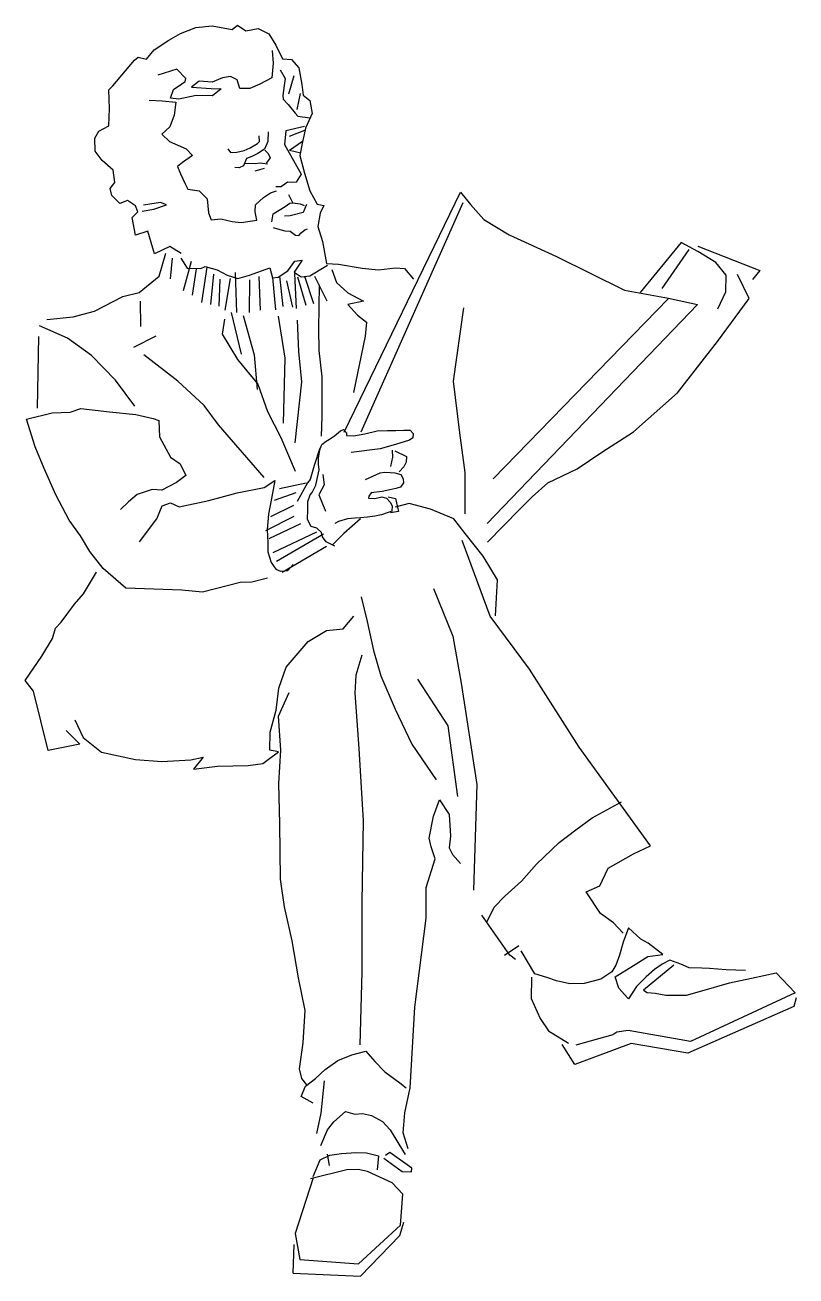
# Model space of a CAD drawing. Extents: x 322.1 to 330.5, y 157.6 to 171.3.
import ezdxf

# ---------------------------------------------------------------- set-up
doc = ezdxf.new("R2010")
doc.units = 0
doc.header["$LTSCALE"] = 12
doc.header["$MEASUREMENT"] = 0
doc.layers.get('0').update_dxf_attribs({"linetype": 'CONTINUOUS'})

# ---------------------------------------------------------------- blocks, each defined once
blk = doc.blocks.new('PEOPLE2')
for p, q in [((-0.1897, 1.358), (-0.1769, 1.3654)), ((-0.1769, 1.3654), (-0.1602, 1.372)), ((-0.1602, 1.372), (-0.1421, 1.3739)), ((-0.1421, 1.3739), (-0.1202, 1.3697)), ((-0.1202, 1.3697), (-0.1141, 1.3747)), ((-0.1141, 1.3747), (-0.1051, 1.3683)), ((-0.1051, 1.3683), (-0.0915, 1.371)), ((-0.0915, 1.371), (-0.0797, 1.365)), ((-0.0797, 1.365), (-0.0722, 1.3524)), ((-0.206, 1.3473), (-0.1897, 1.358)), ((-0.0722, 1.3524), (-0.0649, 1.3374)), ((-0.2514, 1.3077), (-0.2276, 1.3362)), ((-0.2276, 1.3362), (-0.2234, 1.3395)), ((-0.2234, 1.3395), (-0.2142, 1.3373)), ((-0.2142, 1.3373), (-0.206, 1.3473)), ((-0.0761, 1.3468), (-0.075, 1.3328)), ((-0.0649, 1.3374), (-0.055, 1.3368)), ((-0.055, 1.3368), (-0.0468, 1.3276)), ((-0.181, 1.326), (-0.2017, 1.3196)), ((-0.1711, 1.316), (-0.181, 1.326)), ((-0.075, 1.3328), (-0.0766, 1.3165)), ((-0.0673, 1.3253), (-0.062, 1.3157)), ((-0.0468, 1.3276), (-0.0437, 1.3093)), ((-0.2558, 1.3033), (-0.2514, 1.3077)), ((-0.1846, 1.3039), (-0.1755, 1.3099)), ((-0.1755, 1.3099), (-0.1718, 1.3125)), ((-0.1718, 1.3125), (-0.1711, 1.316)), ((-0.1566, 1.3128), (-0.1647, 1.3063)), ((-0.1422, 1.312), (-0.1566, 1.3128)), ((-0.1308, 1.3166), (-0.1422, 1.312)), ((-0.122, 1.318), (-0.1308, 1.3166)), ((-0.1146, 1.3145), (-0.122, 1.318)), ((-0.1116, 1.305), (-0.1146, 1.3145)), ((-0.0898, 1.3096), (-0.1006, 1.3049)), ((-0.0766, 1.3165), (-0.0898, 1.3096)), ((-0.0631, 1.3081), (-0.0643, 1.297)), ((-0.062, 1.3157), (-0.0631, 1.3081)), ((-0.0578, 1.299), (-0.052, 1.3191)), ((-0.0437, 1.3093), (-0.0421, 1.2976)), ((-0.2551, 1.283), (-0.2558, 1.3033)), ((-0.188, 1.2943), (-0.1846, 1.3039)), ((-0.1788, 1.2931), (-0.188, 1.2943)), ((-0.1599, 1.2973), (-0.1788, 1.2931)), ((-0.1647, 1.3063), (-0.1431, 1.305)), ((-0.1419, 1.2968), (-0.1599, 1.2973)), ((-0.1431, 1.305), (-0.1321, 1.3044)), ((-0.1321, 1.3044), (-0.1419, 1.2968)), ((-0.1006, 1.3049), (-0.1116, 1.305)), ((-0.0643, 1.297), (-0.064, 1.293)), ((-0.0488, 1.2816), (-0.045, 1.2994)), ((-0.0421, 1.2976), (-0.0349, 1.2918)), ((-0.2557, 1.2637), (-0.2551, 1.283)), ((-0.2115, 1.2921), (-0.197, 1.2913)), ((-0.197, 1.2913), (-0.1819, 1.2898)), ((-0.1819, 1.2898), (-0.1839, 1.2754)), ((-0.064, 1.293), (-0.0585, 1.2873)), ((-0.0585, 1.2873), (-0.0509, 1.2776)), ((-0.0349, 1.2918), (-0.0322, 1.2772)), ((-0.1839, 1.2754), (-0.1887, 1.2628)), ((-0.0509, 1.2776), (-0.0481, 1.2746)), ((-0.0481, 1.2746), (-0.0348, 1.2727)), ((-0.0322, 1.2772), (-0.0395, 1.2613)), ((-0.271, 1.2501), (-0.2666, 1.258)), ((-0.2666, 1.258), (-0.2557, 1.2637)), ((-0.1887, 1.2628), (-0.1973, 1.2545)), ((-0.1973, 1.2545), (-0.1891, 1.2465)), ((-0.09, 1.2467), (-0.0903, 1.2528)), ((-0.0805, 1.2571), (-0.0811, 1.2467)), ((-0.0613, 1.2584), (-0.0627, 1.2433)), ((-0.0407, 1.2632), (-0.0613, 1.2584)), ((-0.0571, 1.2525), (-0.0403, 1.2591)), ((-0.0411, 1.2544), (-0.0427, 1.2463)), ((-0.0395, 1.2613), (-0.0411, 1.2544)), ((-0.2706, 1.2361), (-0.271, 1.2501)), ((-0.1891, 1.2465), (-0.1709, 1.2385)), ((-0.1709, 1.2385), (-0.1637, 1.2311)), ((-0.125, 1.2386), (-0.1219, 1.2345)), ((-0.1069, 1.2365), (-0.1002, 1.2396)), ((-0.1002, 1.2396), (-0.0924, 1.2445)), ((-0.0924, 1.2445), (-0.09, 1.2467)), ((-0.0811, 1.2467), (-0.0846, 1.2382)), ((-0.0627, 1.2433), (-0.0442, 1.2107)), ((-0.0571, 1.237), (-0.0429, 1.2471)), ((-0.0427, 1.2463), (-0.0459, 1.2313)), ((-0.2631, 1.2256), (-0.2706, 1.2361)), ((-0.2509, 1.2151), (-0.2631, 1.2256)), ((-0.1637, 1.2311), (-0.1746, 1.2235)), ((-0.1219, 1.2345), (-0.1149, 1.2348)), ((-0.1149, 1.2348), (-0.1069, 1.2365)), ((-0.1044, 1.2277), (-0.1078, 1.2197)), ((-0.0984, 1.2302), (-0.1044, 1.2277)), ((-0.0919, 1.2333), (-0.0984, 1.2302)), ((-0.0846, 1.2382), (-0.0919, 1.2333)), ((-0.0843, 1.2369), (-0.0805, 1.2335)), ((-0.0783, 1.2287), (-0.0829, 1.2227)), ((-0.0805, 1.2335), (-0.0783, 1.2287)), ((-0.0571, 1.237), (-0.0445, 1.2341)), ((-0.0459, 1.2313), (-0.0407, 1.2117)), ((-0.2493, 1.2015), (-0.2509, 1.2151)), ((-0.1746, 1.2235), (-0.1802, 1.2192)), ((-0.1802, 1.2192), (-0.1771, 1.2109)), ((-0.1771, 1.2109), (-0.1719, 1.2001)), ((-0.1126, 1.2177), (-0.1173, 1.2179)), ((-0.1078, 1.2197), (-0.1126, 1.2177)), ((-0.1065, 1.2225), (-0.1023, 1.2229)), ((-0.1023, 1.2229), (-0.0949, 1.2225)), ((-0.0949, 1.2225), (-0.0895, 1.2233)), ((-0.0947, 1.2143), (-0.0847, 1.2172)), ((-0.0895, 1.2233), (-0.0814, 1.2222)), ((-0.0407, 1.2117), (-0.0348, 1.1922)), ((-0.2544, 1.1948), (-0.2493, 1.2015)), ((-0.1719, 1.2001), (-0.1688, 1.1941)), ((-0.0636, 1.1985), (-0.0665, 1.1968)), ((-0.0592, 1.2018), (-0.0636, 1.1985)), ((-0.0546, 1.2015), (-0.0592, 1.2018)), ((-0.0499, 1.2017), (-0.0546, 1.2015)), ((-0.0442, 1.2107), (-0.0499, 1.2017)), ((-0.2525, 1.1872), (-0.2544, 1.1948)), ((-0.2436, 1.1785), (-0.2525, 1.1872)), ((-0.1688, 1.1941), (-0.1566, 1.1922)), ((-0.1566, 1.1922), (-0.1477, 1.1835)), ((-0.1477, 1.1835), (-0.1463, 1.1683)), ((-0.0945, 1.177), (-0.0858, 1.1851)), ((-0.0858, 1.1851), (-0.0781, 1.19)), ((-0.0781, 1.19), (-0.0714, 1.1925)), ((-0.0665, 1.1968), (-0.0723, 1.1967)), ((-0.0583, 1.1882), (-0.0536, 1.1786)), ((-0.0348, 1.1922), (-0.0268, 1.1777)), ((0.0031, 0.927), (0.1309, 1.1908)), ((0.1309, 1.1908), (0.1418, 1.1774)), ((-0.2353, 1.1816), (-0.2436, 1.1785)), ((-0.2263, 1.1757), (-0.2353, 1.1816)), ((-0.2238, 1.1692), (-0.2263, 1.1757)), ((-0.2191, 1.1701), (-0.2062, 1.1722)), ((-0.2105, 1.1778), (-0.2176, 1.1764)), ((-0.1988, 1.1795), (-0.2105, 1.1778)), ((-0.2062, 1.1722), (-0.1924, 1.1768)), ((-0.1924, 1.1768), (-0.1988, 1.1795)), ((-0.0949, 1.1693), (-0.0945, 1.177)), ((-0.0752, 1.167), (-0.0619, 1.1751)), ((-0.0619, 1.1751), (-0.0566, 1.1788)), ((-0.0566, 1.1788), (-0.0535, 1.1793)), ((-0.0535, 1.1793), (-0.0454, 1.1781)), ((-0.0454, 1.1781), (-0.0409, 1.1762)), ((-0.0385, 1.1772), (-0.042, 1.1686)), ((-0.0268, 1.1777), (-0.0194, 1.1762)), ((-0.0194, 1.1762), (-0.0234, 1.1676)), ((0.0218, 0.9271), (0.1337, 1.1795)), ((0.1418, 1.1774), (0.1565, 1.1607)), ((-0.23, 1.1631), (-0.2238, 1.1692)), ((-0.2265, 1.1437), (-0.23, 1.1631)), ((-0.1463, 1.1683), (-0.1432, 1.1604)), ((-0.1432, 1.1604), (-0.1327, 1.1617)), ((-0.1327, 1.1617), (-0.12, 1.1586)), ((-0.12, 1.1586), (-0.1103, 1.1574)), ((-0.1103, 1.1574), (-0.0931, 1.1599)), ((-0.0931, 1.1599), (-0.0949, 1.1693)), ((-0.0764, 1.1584), (-0.0752, 1.167)), ((-0.0562, 1.1648), (-0.0625, 1.1646)), ((-0.042, 1.1686), (-0.0562, 1.1648)), ((-0.0234, 1.1676), (-0.0259, 1.1532)), ((0.1565, 1.1607), (0.1846, 1.1439)), ((-0.2127, 1.1481), (-0.2265, 1.1437)), ((-0.2055, 1.1232), (-0.2127, 1.1481)), ((-0.0749, 1.1519), (-0.0703, 1.1504)), ((-0.0703, 1.1504), (-0.0623, 1.1483)), ((-0.0623, 1.1483), (-0.0565, 1.148)), ((-0.0565, 1.148), (-0.0504, 1.1435)), ((-0.0504, 1.1435), (-0.0469, 1.1433)), ((-0.0469, 1.1433), (-0.0444, 1.1461)), ((-0.0444, 1.1461), (-0.0401, 1.1494)), ((-0.0401, 1.1494), (-0.0372, 1.1504)), ((-0.0259, 1.1532), (-0.021, 1.1366)), ((0.1846, 1.1439), (0.2364, 1.12)), ((-0.1887, 1.1311), (-0.2055, 1.1232)), ((-0.1763, 1.1234), (-0.1887, 1.1311)), ((-0.021, 1.1366), (-0.0166, 1.1124)), ((0.3737, 1.1354), (0.3286, 1.0804)), ((0.3918, 1.1257), (0.3737, 1.1354)), ((0.3917, 1.1316), (0.4601, 1.1048)), ((-0.2004, 1.0984), (-0.1931, 1.1237)), ((-0.186, 1.1181), (-0.1884, 1.0954)), ((-0.1766, 1.1181), (-0.1696, 1.1072)), ((-0.1652, 1.1146), (-0.174, 1.0824)), ((-0.059, 1.1043), (-0.0514, 1.115)), ((-0.0432, 1.1162), (-0.0521, 1.1027)), ((-0.0514, 1.115), (-0.0432, 1.1162)), ((0.2364, 1.12), (0.3112, 1.083)), ((0.3821, 1.1279), (0.3522, 1.0848)), ((0.4116, 1.1134), (0.3918, 1.1257)), ((-0.1696, 1.1072), (-0.1545, 1.107)), ((-0.1598, 1.1066), (-0.1643, 1.0777)), ((-0.1545, 1.107), (-0.1497, 1.109)), ((-0.1481, 1.1083), (-0.1538, 1.0696)), ((-0.1497, 1.109), (-0.1366, 1.1053)), ((-0.1408, 1.1008), (-0.1439, 1.0672)), ((-0.1366, 1.1053), (-0.1257, 1.0995)), ((-0.1169, 1.1025), (-0.1153, 1.0586)), ((-0.1012, 1.0997), (-0.0786, 1.1078)), ((-0.0786, 1.1078), (-0.0758, 1.0966)), ((-0.0694, 1.0974), (-0.059, 1.1043)), ((-0.0521, 1.1027), (-0.0442, 1.0976)), ((-0.0517, 1.1015), (-0.0497, 1.063)), ((-0.0348, 1.0989), (-0.0155, 1.1106)), ((-0.0166, 1.1124), (-0.0033, 1.1116)), ((-0.0106, 1.1057), (-0.0056, 1.0914)), ((-0.0033, 1.1116), (0.0228, 1.1073)), ((0.0228, 1.1073), (0.0409, 1.1056)), ((0.0409, 1.1056), (0.0596, 1.1075)), ((0.0596, 1.1075), (0.0694, 1.1069)), ((0.0694, 1.1069), (0.0792, 1.0952)), ((0.423, 1.0994), (0.4116, 1.1134)), ((0.4601, 1.1048), (0.4518, 1.0948)), ((-0.2224, 1.0805), (-0.2004, 1.0984)), ((-0.1336, 1.0953), (-0.1347, 1.0655)), ((-0.1279, 1.0611), (-0.122, 1.0958)), ((-0.1257, 1.0995), (-0.1138, 1.0958)), ((-0.1138, 1.0958), (-0.1012, 1.0997)), ((-0.101, 1.0946), (-0.1013, 1.0584)), ((-0.0908, 1.098), (-0.0895, 1.0612)), ((-0.0758, 1.0966), (-0.0694, 1.0974)), ((-0.0757, 1.0971), (-0.0726, 1.0614)), ((-0.0682, 1.0985), (-0.0643, 1.065)), ((-0.0603, 1.0934), (-0.0538, 1.0644)), ((-0.0484, 1.0979), (-0.039, 1.0665)), ((-0.0442, 1.0976), (-0.0348, 1.0989)), ((-0.0407, 1.0986), (-0.0307, 1.0684)), ((-0.0297, 1.0986), (-0.0161, 1.0715)), ((-0.0244, 1.089), (-0.0253, 1.0406)), ((-0.0056, 1.0914), (0.0072, 1.0802)), ((0.4226, 1.0813), (0.423, 1.0994)), ((0.4483, 1.074), (0.4353, 1.1004)), ((-0.2714, 1.06), (-0.2402, 1.0762)), ((-0.2402, 1.0762), (-0.2224, 1.0805)), ((0.0072, 1.0802), (0.0242, 1.071)), ((0.1669, 0.8756), (0.3597, 1.0739)), ((0.3112, 1.083), (0.3597, 1.0744)), ((0.3597, 1.0744), (0.3915, 1.0674)), ((0.4136, 1.0265), (0.4483, 1.074)), ((0.4139, 1.0626), (0.4226, 1.0813)), ((-0.2951, 1.0537), (-0.2714, 1.06)), ((-0.2213, 1.0711), (-0.2211, 1.0431)), ((0.0242, 1.071), (0.007, 1.0674)), ((0.007, 1.0674), (0.0175, 1.0556)), ((0.1341, 1.0638), (0.1229, 0.9831)), ((0.3915, 1.0674), (0.1601, 0.8264)), ((-0.3239, 1.0507), (-0.2951, 1.0537)), ((-0.1285, 1.0512), (-0.1313, 1.0345)), ((-0.1211, 1.0584), (-0.1104, 1.0128)), ((-0.108, 1.0553), (-0.0958, 1.012)), ((-0.0695, 1.0543), (-0.0622, 1.0084)), ((-0.0488, 1.0501), (-0.0473, 1.0157)), ((0.0175, 1.0556), (0.0276, 1.048)), ((0.0276, 1.048), (0.0262, 1.0324)), ((-0.3342, 0.9534), (-0.3327, 1.0321)), ((-0.3011, 1.0303), (-0.332, 1.0437)), ((-0.2282, 1.0202), (-0.2037, 1.0328)), ((-0.1313, 1.0345), (-0.1142, 1.0067)), ((-0.0253, 1.0406), (-0.025, 1.0167)), ((0.0262, 1.0324), (0.0133, 0.9707)), ((-0.2749, 1.0113), (-0.3011, 1.0303)), ((0.3696, 0.9701), (0.4136, 1.0265)), ((-0.2485, 0.9841), (-0.2749, 1.0113)), ((-0.1797, 0.983), (-0.2171, 1.0119)), ((-0.1142, 1.0067), (-0.0918, 0.9798)), ((-0.0958, 1.012), (-0.0928, 0.974)), ((-0.0622, 1.0084), (-0.064, 0.9367)), ((-0.0473, 1.0157), (-0.0439, 0.9822)), ((-0.025, 1.0167), (-0.0214, 0.9879)), ((-0.2273, 0.9554), (-0.2485, 0.9841)), ((-0.151, 0.9562), (-0.1797, 0.983)), ((-0.0918, 0.9798), (-0.0814, 0.9498)), ((-0.0439, 0.9822), (-0.0512, 0.915)), ((-0.0214, 0.9879), (-0.0216, 0.9441)), ((0.1229, 0.9831), (0.1297, 0.9261)), ((0.321, 0.9274), (0.3696, 0.9701)), ((-0.2983, 0.949), (-0.2864, 0.953)), ((-0.2864, 0.953), (-0.2551, 0.9493)), ((-0.1352, 0.9349), (-0.151, 0.9562)), ((-0.0814, 0.9498), (-0.0667, 0.921)), ((-0.3461, 0.9412), (-0.3182, 0.9483)), ((-0.3366, 0.9109), (-0.3461, 0.9412)), ((-0.3182, 0.9483), (-0.2983, 0.949)), ((-0.2551, 0.9493), (-0.2261, 0.9465)), ((-0.2261, 0.9465), (-0.2071, 0.9419)), ((-0.2071, 0.9419), (-0.2009, 0.9399)), ((-0.2009, 0.9399), (-0.2001, 0.9217)), ((-0.0216, 0.9441), (-0.0223, 0.9226)), ((-0.0849, 0.8772), (-0.1352, 0.9349)), ((-0.0132, 0.9191), (-0.0076, 0.9229)), ((-0.0076, 0.9229), (-0.001, 0.9284)), ((-0.001, 0.9284), (0.0021, 0.9299)), ((0.0021, 0.9299), (0.0054, 0.9262)), ((0.0054, 0.9262), (0.0057, 0.9233)), ((0.0057, 0.9233), (0.0134, 0.9229)), ((0.0134, 0.9229), (0.0258, 0.925)), ((0.0258, 0.925), (0.0393, 0.9284)), ((0.0393, 0.9284), (0.0505, 0.9289)), ((0.0505, 0.9289), (0.0599, 0.9289)), ((0.0599, 0.9289), (0.0685, 0.9291)), ((0.0685, 0.9291), (0.0755, 0.9292)), ((0.0755, 0.9292), (0.0788, 0.9255)), ((0.0788, 0.9255), (0.0785, 0.9208)), ((0.1297, 0.9261), (0.1358, 0.8826)), ((0.2864, 0.9049), (0.321, 0.9274)), ((-0.3268, 0.887), (-0.3366, 0.9109)), ((-0.2001, 0.9217), (-0.188, 0.8995)), ((-0.0667, 0.921), (-0.0507, 0.8839)), ((-0.0236, 0.9092), (-0.03, 0.8904)), ((-0.0237, 0.9075), (-0.0217, 0.9133)), ((-0.0217, 0.9133), (-0.0168, 0.917)), ((-0.0168, 0.917), (-0.0132, 0.9191)), ((0.0424, 0.9084), (0.0106, 0.9044)), ((0.0595, 0.9133), (0.0424, 0.9084)), ((0.0749, 0.9182), (0.0595, 0.9133)), ((0.0785, 0.9208), (0.0749, 0.9182)), ((-0.188, 0.8995), (-0.1773, 0.8919)), ((-0.0254, 0.8983), (-0.0237, 0.9075)), ((-0.0252, 0.8918), (-0.0254, 0.8983)), ((0.0563, 0.8994), (0.0541, 0.8891)), ((0.0556, 0.907), (0.0563, 0.8994)), ((0.0586, 0.9063), (0.0715, 0.9002)), ((0.0715, 0.9002), (0.0712, 0.8939)), ((0.2592, 0.8866), (0.2864, 0.9049)), ((-0.314, 0.8578), (-0.3268, 0.887)), ((-0.1773, 0.8919), (-0.171, 0.8792)), ((-0.03, 0.8904), (-0.0344, 0.8748)), ((-0.0282, 0.8687), (-0.0244, 0.8854)), ((-0.0244, 0.8854), (-0.0252, 0.8918)), ((0.0264, 0.8748), (0.0425, 0.8821)), ((0.0425, 0.8821), (0.0472, 0.883)), ((0.0472, 0.883), (0.0537, 0.8826)), ((0.0537, 0.8826), (0.0588, 0.8823)), ((0.0588, 0.8823), (0.0652, 0.8803)), ((0.0685, 0.8888), (0.0636, 0.8832)), ((0.0712, 0.8939), (0.0685, 0.8888)), ((0.1358, 0.8826), (0.1355, 0.8371)), ((0.2268, 0.871), (0.2592, 0.8866)), ((-0.1815, 0.8716), (-0.1976, 0.8632)), ((-0.171, 0.8792), (-0.1815, 0.8716)), ((-0.085, 0.8661), (-0.0734, 0.8736)), ((-0.0734, 0.8736), (-0.0769, 0.854)), ((-0.0681, 0.8651), (-0.0386, 0.8711)), ((-0.0374, 0.871), (-0.0486, 0.8507)), ((-0.0344, 0.8748), (-0.0374, 0.871)), ((-0.0322, 0.8607), (-0.0282, 0.8687)), ((-0.0189, 0.8688), (-0.0248, 0.858)), ((-0.0205, 0.8805), (-0.0189, 0.8688)), ((0.0682, 0.8713), (0.0649, 0.8663)), ((0.0652, 0.8803), (0.0678, 0.8755)), ((0.0678, 0.8755), (0.0682, 0.8713)), ((0.2096, 0.8557), (0.2268, 0.871)), ((-0.2993, 0.8301), (-0.314, 0.8578)), ((-0.2247, 0.8585), (-0.234, 0.8502)), ((-0.2081, 0.8638), (-0.2247, 0.8585)), ((-0.1976, 0.8632), (-0.2081, 0.8638)), ((-0.1458, 0.8516), (-0.1145, 0.8603)), ((-0.1145, 0.8603), (-0.085, 0.8661)), ((-0.0769, 0.854), (-0.0802, 0.8367)), ((-0.0735, 0.8521), (-0.0497, 0.8606)), ((-0.0369, 0.8505), (-0.0342, 0.858)), ((-0.0342, 0.858), (-0.0322, 0.8607)), ((-0.0248, 0.858), (-0.0177, 0.8401)), ((0.0301, 0.8566), (0.0299, 0.8543)), ((0.0299, 0.8543), (0.0369, 0.8539)), ((0.0326, 0.86), (0.0301, 0.8566)), ((0.0448, 0.8616), (0.0326, 0.86)), ((0.0369, 0.8539), (0.0445, 0.8558)), ((0.0445, 0.8558), (0.0497, 0.8544)), ((0.0531, 0.8635), (0.0448, 0.8616)), ((0.0497, 0.8544), (0.0535, 0.85)), ((0.0515, 0.8559), (0.0595, 0.8538)), ((0.0597, 0.8648), (0.0531, 0.8635)), ((0.0595, 0.8538), (0.0629, 0.8396)), ((0.0649, 0.8663), (0.0597, 0.8648)), ((0.1959, 0.8418), (0.2096, 0.8557)), ((-0.234, 0.8502), (-0.2431, 0.842)), ((-0.2029, 0.8316), (-0.197, 0.8457)), ((-0.197, 0.8457), (-0.1879, 0.8493)), ((-0.1879, 0.8493), (-0.1784, 0.8446)), ((-0.1784, 0.8446), (-0.1458, 0.8516)), ((-0.0775, 0.8342), (-0.0523, 0.8467)), ((-0.0374, 0.8307), (-0.0368, 0.8418)), ((-0.0368, 0.8418), (-0.0369, 0.8505)), ((0.0553, 0.84), (0.0512, 0.8384)), ((0.0535, 0.85), (0.0556, 0.8459)), ((0.0629, 0.8396), (0.054, 0.8383)), ((0.0556, 0.8459), (0.0553, 0.84)), ((0.0744, 0.8483), (0.059, 0.8445)), ((0.098, 0.8422), (0.0744, 0.8483)), ((0.1236, 0.8315), (0.098, 0.8422)), ((0.1606, 0.806), (0.1959, 0.8418)), ((-0.2868, 0.813), (-0.2993, 0.8301)), ((-0.2219, 0.8063), (-0.2029, 0.8316)), ((-0.0831, 0.8188), (-0.0518, 0.8345)), ((-0.0802, 0.8367), (-0.0818, 0.8199)), ((-0.0794, 0.8098), (-0.0446, 0.8265)), ((-0.0332, 0.823), (-0.0374, 0.8307)), ((-0.0032, 0.8287), (-0.0073, 0.8266)), ((0.0065, 0.8317), (-0.0032, 0.8287)), ((0.0209, 0.8315), (0.0025, 0.8156)), ((0.0147, 0.8324), (0.0065, 0.8317)), ((0.021, 0.8327), (0.0147, 0.8324)), ((0.0287, 0.8334), (0.021, 0.8327)), ((0.0369, 0.8346), (0.0287, 0.8334)), ((0.044, 0.836), (0.0369, 0.8346)), ((0.0512, 0.8384), (0.044, 0.836)), ((0.1361, 0.8156), (0.1236, 0.8315)), ((-0.2768, 0.7955), (-0.2868, 0.813)), ((-0.0818, 0.8199), (-0.0808, 0.8052)), ((-0.0751, 0.7944), (-0.0272, 0.8173)), ((-0.0715, 0.7849), (-0.0196, 0.8152)), ((-0.0269, 0.8214), (-0.0332, 0.823)), ((-0.0219, 0.8165), (-0.0269, 0.8214)), ((-0.021, 0.8118), (-0.0219, 0.8165)), ((-0.0167, 0.8062), (-0.021, 0.8118)), ((0.0025, 0.8156), (-0.0093, 0.8034)), ((0.1557, 0.7905), (0.1361, 0.8156)), ((-0.0808, 0.8052), (-0.0809, 0.7954)), ((-0.0652, 0.7728), (-0.0164, 0.8015)), ((-0.0071, 0.8016), (-0.0167, 0.8062)), ((0.1636, 0.7247), (0.1327, 0.8076)), ((-0.262, 0.7771), (-0.2768, 0.7955)), ((-0.0809, 0.7954), (-0.0774, 0.7835)), ((0.1717, 0.7646), (0.1557, 0.7905)), ((-0.2835, 0.7492), (-0.2693, 0.7729)), ((-0.2371, 0.7554), (-0.262, 0.7771)), ((-0.0774, 0.7835), (-0.072, 0.7762)), ((-0.072, 0.7762), (-0.067, 0.7741)), ((-0.067, 0.7741), (-0.0588, 0.7748)), ((-0.0588, 0.7748), (-0.0531, 0.7815)), ((-0.1113, 0.7615), (-0.1528, 0.751)), ((-0.0985, 0.7619), (-0.1113, 0.7615)), ((-0.0814, 0.7663), (-0.0985, 0.7619)), ((0.1694, 0.725), (0.1717, 0.7646)), ((-0.2934, 0.7376), (-0.2835, 0.7492)), ((-0.1755, 0.753), (-0.2371, 0.7554)), ((-0.1528, 0.751), (-0.1755, 0.753)), ((0.0218, 0.7457), (0.0284, 0.7185)), ((0.1012, 0.7551), (0.1226, 0.7026)), ((-0.3081, 0.718), (-0.2934, 0.7376)), ((-0.3143, 0.7113), (-0.3081, 0.718)), ((0.0018, 0.7107), (0.0136, 0.7247)), ((0.0284, 0.7185), (0.0354, 0.6866)), ((0.2068, 0.6663), (0.1636, 0.7247)), ((-0.3178, 0.6999), (-0.3143, 0.7113)), ((-0.0364, 0.6966), (-0.0164, 0.7089)), ((-0.0164, 0.7089), (0.0018, 0.7107)), ((0.1226, 0.7026), (0.1318, 0.6507)), ((-0.3294, 0.6807), (-0.3178, 0.6999)), ((-0.0607, 0.6683), (-0.0364, 0.6966)), ((-0.3479, 0.6538), (-0.3294, 0.6807)), ((0.0223, 0.6815), (0.0157, 0.6597)), ((0.0354, 0.6866), (0.0432, 0.6588)), ((-0.069, 0.6455), (-0.0607, 0.6683)), ((0.2614, 0.5803), (0.2068, 0.6663)), ((-0.3386, 0.6421), (-0.3479, 0.6538)), ((0.0157, 0.6597), (0.0146, 0.64)), ((0.0432, 0.6588), (0.0591, 0.6223)), ((0.0838, 0.6553), (0.117, 0.6038)), ((0.1318, 0.6507), (0.1488, 0.5395)), ((-0.3225, 0.5766), (-0.3386, 0.6421)), ((-0.0716, 0.621), (-0.069, 0.6455)), ((-0.0691, 0.6145), (-0.0576, 0.6406)), ((0.0146, 0.64), (0.0193, 0.5791)), ((-0.0783, 0.5968), (-0.0716, 0.621)), ((0.0591, 0.6223), (0.0774, 0.5839)), ((-0.2933, 0.6104), (-0.2839, 0.5912)), ((-0.0666, 0.577), (-0.0691, 0.6145)), ((-0.3026, 0.5987), (-0.2878, 0.5839)), ((-0.0788, 0.5771), (-0.0783, 0.5968)), ((0.117, 0.6038), (0.1277, 0.5262)), ((-0.2878, 0.5839), (-0.3225, 0.5766)), ((-0.2839, 0.5912), (-0.2638, 0.5749)), ((0.0193, 0.5791), (0.024, 0.4995)), ((0.0774, 0.5839), (0.1042, 0.5444)), ((0.3398, 0.4721), (0.2614, 0.5803)), ((-0.2638, 0.5749), (-0.2263, 0.5669)), ((-0.2263, 0.5669), (-0.1973, 0.5647)), ((-0.1973, 0.5647), (-0.1657, 0.5664)), ((-0.1657, 0.5664), (-0.1522, 0.5696)), ((-0.1522, 0.5696), (-0.1628, 0.5562)), ((-0.0866, 0.5623), (-0.0691, 0.5753)), ((-0.0691, 0.5753), (-0.0788, 0.5771)), ((-0.0687, 0.5403), (-0.0666, 0.577)), ((-0.1628, 0.5562), (-0.1364, 0.5594)), ((-0.1364, 0.5594), (-0.1026, 0.5604)), ((-0.1026, 0.5604), (-0.0866, 0.5623)), ((-0.0678, 0.496), (-0.0687, 0.5403)), ((0.1488, 0.5395), (0.1451, 0.4231)), ((0.1013, 0.5044), (0.1077, 0.5227)), ((0.1077, 0.5227), (0.1184, 0.5063)), ((0.2756, 0.5026), (0.3081, 0.5205)), ((-0.0671, 0.4353), (-0.0678, 0.496)), ((0.024, 0.4995), (0.0224, 0.4098)), ((0.0964, 0.4802), (0.1013, 0.5044)), ((0.1184, 0.5063), (0.1198, 0.4824)), ((0.2578, 0.4896), (0.2756, 0.5026)), ((0.1198, 0.4824), (0.1186, 0.4696)), ((0.2395, 0.4755), (0.2578, 0.4896)), ((0.0988, 0.4707), (0.0964, 0.4802)), ((0.1032, 0.4577), (0.0988, 0.4707)), ((0.1186, 0.4696), (0.1222, 0.4624)), ((0.2144, 0.4518), (0.2395, 0.4755)), ((0.3211, 0.4631), (0.3398, 0.4721)), ((0.0933, 0.4261), (0.1032, 0.4577)), ((0.1222, 0.4624), (0.1309, 0.4526)), ((0.2934, 0.4472), (0.3211, 0.4631)), ((0.1981, 0.4329), (0.2144, 0.4518)), ((0.2841, 0.4279), (0.2934, 0.4472)), ((-0.0625, 0.4047), (-0.0671, 0.4353)), ((0.1797, 0.4165), (0.1981, 0.4329)), ((0.2691, 0.4213), (0.2841, 0.4279)), ((0.0932, 0.3923), (0.0933, 0.4261)), ((0.1678, 0.4043), (0.1797, 0.4165)), ((0.2847, 0.3976), (0.2691, 0.4213)), ((-0.0542, 0.3676), (-0.0625, 0.4047)), ((0.0224, 0.4098), (0.0226, 0.3334)), ((0.1599, 0.3879), (0.1678, 0.4043)), ((0.0806, 0.2945), (0.0932, 0.3923)), ((0.1853, 0.3515), (0.1545, 0.3957)), ((0.2993, 0.3874), (0.2847, 0.3976)), ((0.3096, 0.3758), (0.2993, 0.3874)), ((0.3158, 0.3818), (0.3097, 0.3658)), ((0.3292, 0.3694), (0.3158, 0.3818)), ((-0.0472, 0.3269), (-0.0542, 0.3676)), ((0.1952, 0.3619), (0.1794, 0.3512)), ((0.3097, 0.3658), (0.3059, 0.3516)), ((0.3371, 0.3649), (0.3292, 0.3694)), ((0.3532, 0.3523), (0.3371, 0.3649)), ((0.1913, 0.347), (0.1853, 0.3515)), ((0.2126, 0.3313), (0.1977, 0.3566)), ((0.3059, 0.3516), (0.3018, 0.3406)), ((0.321, 0.3402), (0.3368, 0.3503)), ((0.3368, 0.3503), (0.3532, 0.3523)), ((0.361, 0.3461), (0.3526, 0.3419)), ((0.3731, 0.3419), (0.361, 0.3461)), ((0.0226, 0.3334), (0.0204, 0.253)), ((0.2258, 0.327), (0.2126, 0.3313)), ((0.2973, 0.3334), (0.2852, 0.3253)), ((0.3018, 0.3406), (0.2973, 0.3334)), ((0.301, 0.3279), (0.321, 0.3402)), ((0.3654, 0.3405), (0.3323, 0.3132)), ((0.3441, 0.3359), (0.335, 0.3277)), ((0.3526, 0.3419), (0.3441, 0.3359)), ((0.3822, 0.3379), (0.3731, 0.3419)), ((0.3962, 0.3375), (0.3822, 0.3379)), ((0.4048, 0.3371), (0.3962, 0.3375)), ((0.4229, 0.3355), (0.4048, 0.3371)), ((0.4443, 0.3348), (0.4229, 0.3355)), ((0.4508, 0.3262), (0.478, 0.3323)), ((0.478, 0.3323), (0.4989, 0.3102)), ((-0.0399, 0.291), (-0.0472, 0.3269)), ((0.2089, 0.3273), (0.2087, 0.304)), ((0.2366, 0.3234), (0.2258, 0.327)), ((0.2511, 0.3202), (0.2366, 0.3234)), ((0.2668, 0.3205), (0.2511, 0.3202)), ((0.2852, 0.3253), (0.2668, 0.3205)), ((0.305, 0.3155), (0.301, 0.3279)), ((0.3244, 0.3172), (0.3155, 0.3037)), ((0.335, 0.3277), (0.3244, 0.3172)), ((0.3964, 0.3125), (0.4267, 0.3213)), ((0.4267, 0.3213), (0.4508, 0.3262)), ((0.2087, 0.304), (0.2186, 0.282)), ((0.3144, 0.3049), (0.305, 0.3155)), ((0.3155, 0.3037), (0.3144, 0.3049)), ((0.3323, 0.3132), (0.3363, 0.3107)), ((0.3363, 0.3107), (0.3449, 0.3097)), ((0.3449, 0.3097), (0.3565, 0.3078)), ((0.3565, 0.3078), (0.3793, 0.3077)), ((0.3793, 0.3077), (0.3964, 0.3125)), ((0.4989, 0.3102), (0.3839, 0.2566)), ((0.4998, 0.3048), (0.4975, 0.2951)), ((-0.042, 0.2554), (-0.0399, 0.291)), ((0.0754, 0.2056), (0.0806, 0.2945)), ((0.4975, 0.2951), (0.3809, 0.244)), ((0.2186, 0.282), (0.2276, 0.2684)), ((0.2276, 0.2684), (0.2497, 0.255)), ((0.2985, 0.2639), (0.2577, 0.2527)), ((0.3029, 0.2671), (0.2985, 0.2639)), ((0.3153, 0.2687), (0.3029, 0.2671)), ((0.3839, 0.2566), (0.3153, 0.2687)), ((-0.046, 0.2265), (-0.042, 0.2554)), ((0.2565, 0.2313), (0.2426, 0.2536)), ((0.3185, 0.2546), (0.2565, 0.2313)), ((0.3809, 0.244), (0.3185, 0.2546)), ((-0.0178, 0.2261), (-0.0039, 0.2358)), ((-0.0039, 0.2358), (0.0116, 0.2419)), ((0.0116, 0.2419), (0.027, 0.2462)), ((0.027, 0.2462), (0.0368, 0.2346)), ((0.0368, 0.2346), (0.0478, 0.2235)), ((-0.0436, 0.2159), (-0.046, 0.2265)), ((-0.0284, 0.2162), (-0.0178, 0.2261)), ((0.0478, 0.2235), (0.0641, 0.2114)), ((-0.0442, 0.1961), (-0.0394, 0.2075)), ((-0.0381, 0.2091), (-0.0436, 0.2159)), ((-0.0394, 0.2075), (-0.0284, 0.2162)), ((-0.0224, 0.1779), (-0.0186, 0.2133)), ((0.0641, 0.2114), (0.0713, 0.2058)), ((-0.0311, 0.1889), (-0.0442, 0.1961)), ((0.0697, 0.1784), (0.0754, 0.2056)), ((-0.0083, 0.1684), (0.0045, 0.1798)), ((0.0045, 0.1798), (0.0148, 0.1769)), ((-0.0272, 0.1555), (-0.0224, 0.1779)), ((-0.0153, 0.1595), (-0.0083, 0.1684)), ((0.0148, 0.1769), (0.023, 0.1776)), ((0.023, 0.1776), (0.0329, 0.1753)), ((0.0329, 0.1753), (0.0453, 0.1688)), ((0.0453, 0.1688), (0.0535, 0.1595)), ((0.0679, 0.1563), (0.0697, 0.1784)), ((-0.0226, 0.1424), (-0.0153, 0.1595)), ((0.0535, 0.1595), (0.0631, 0.1438)), ((0.0733, 0.1385), (0.0679, 0.1563)), ((0.0631, 0.1438), (0.0701, 0.1324)), ((-0.0311, 0.1084), (-0.0235, 0.1266)), ((-0.0235, 0.1266), (-0.0127, 0.1318)), ((-0.0157, 0.1327), (-0.0134, 0.1202)), ((-0.0127, 0.1318), (0.0002, 0.1334)), ((0.0002, 0.1334), (0.0159, 0.1348)), ((0.0159, 0.1348), (0.0275, 0.1342)), ((0.0275, 0.1342), (0.0408, 0.1311)), ((0.0408, 0.1311), (0.0393, 0.1155)), ((0.0465, 0.1284), (0.0667, 0.1139)), ((0.0532, 0.1345), (0.0484, 0.1313)), ((0.0774, 0.1173), (0.0532, 0.1345)), ((0.0061, 0.1156), (-0.0341, 0.1057)), ((0.0183, 0.1161), (0.0061, 0.1156)), ((0.0287, 0.1138), (0.0183, 0.1161)), ((0.0559, 0.1011), (0.0287, 0.1138)), ((0.0667, 0.1139), (0.0771, 0.1133)), ((0.0771, 0.1133), (0.0774, 0.1173)), ((-0.0312, 0.1067), (-0.051, 0.0454)), ((0.0676, 0.0887), (0.0559, 0.1011)), ((0.0649, 0.0546), (0.0676, 0.0887)), ((0.0643, 0.0434), (0.0686, 0.0579)), ((-0.051, 0.0454), (-0.0457, 0.0171)), ((0.0189, 0.0122), (0.0649, 0.0546)), ((0.0209, -0.0012), (0.0643, 0.0434)), ((-0.053, 0.0019), (-0.052, 0.0336)), ((-0.0457, 0.0171), (0.0189, 0.0122)), ((-0.053, 0.0019), (0.0209, -0.0012))]:
    blk.add_line(p, q)

msp = doc.modelspace()

# ---------------------------------------------------------------- block references
at = {"xscale": 10, "yscale": 10, "zscale": 10}
msp.add_blockref('PEOPLE2', (325.531, 157.6), dxfattribs=at)

doc.saveas('drawing.dxf')
